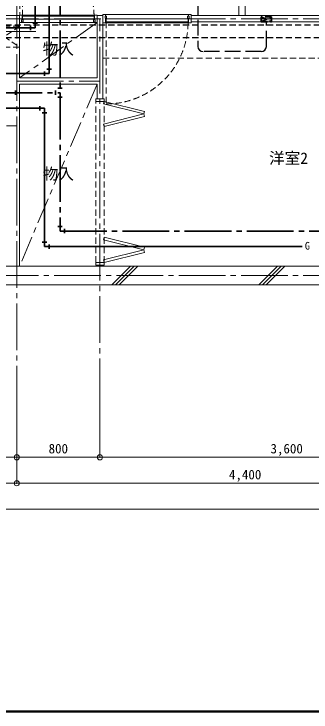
# Model space of a CAD drawing. Units: millimetres at full size, sheet at 1:50. Extents: x -9674 to 9699, y -6794 to 6791.
# Drawn here: x 1960 to 4822, y -6794 to -76 of the extents above; entities that cross this region are included whole.
import ezdxf
from ezdxf.enums import TextEntityAlignment as Align

# ---------------------------------------------------------------- set-up
doc = ezdxf.new("R2010")
doc.units = ezdxf.units.MM
doc.header["$LTSCALE"] = 50
doc.header["$PDMODE"] = 32
doc.header["$PDSIZE"] = 50
for name, pattern in [('CHAIN1', [8, 5, -1, 1, -1]), ('CHAIN2', [12, 9, -1, 1, -1]), ('DASHED1', [1.8, 1.2, -0.6]), ('DASHED3', [4, 3, -1])]:
    doc.linetypes.add(name, pattern=pattern)
for name, color, linetype, lineweight in [('0-0_図面枠', 7, 'Continuous', 9), ('1-0_芯', 134, 'CHAIN2', 9), ('1-1_躯体', 134, 'Continuous', 9), ('1-2_間仕切', 134, 'Continuous', 9), ('1-3_建具', 134, 'Continuous', 9), ('1-5_設備', 134, 'Continuous', 9), ('1-7_その他', 134, 'DASHED1', 9), ('1-8_ハッチ', 134, 'Continuous', 9), ('1-A_文字', 134, 'Continuous', 9), ('1-B_寸法', 134, 'Continuous', 9), ('1-C_梁', 134, 'DASHED1', 9), ('2-2', 5, 'DASHED3', 25), ('2-3_建具', 4, 'Continuous', 35), ('2-9_金物', 1, 'CHAIN2', 35), ('2-A_文字', 6, 'Continuous', 35), ('2-C', 2, 'DASHED1', 25)]:
    doc.layers.add(name, color=color, linetype=linetype, lineweight=lineweight)
doc.styles.add('ＭＳ ゴシック', font='')
doc.styles.get('ＭＳ ゴシック').set_extended_font_data('MS Gothic')

msp = doc.modelspace()

# ---------------------------------------------------------------- linework, layer by layer
at = {"layer": '0-0_図面枠'}
for p, q in [((-9663.35, -6783.35), (9688.35, -6783.35)), ((-9673.92, -6793.93), (9698.92, -6793.93)), ((-9672.16, -6792.16), (9697.16, -6792.16)), ((-9670.4, -6790.4), (9695.4, -6790.4)), ((9693.64, -6788.64), (-9668.64, -6788.64)), ((-9666.87, -6786.88), (9691.87, -6786.88)), ((-9665.11, -6785.11), (9690.11, -6785.11))]:
    msp.add_line(p, q, dxfattribs=at)
at = {"layer": '1-0_芯'}
for p, q in [((1987.5, 4337.68), (1987.5, -3842.32)), ((-8452.5, -122.32), (8157.5, -122.32)), ((2787.5, -3842.32), (2787.5, -122.32)), ((1987.5, -722.32), (2787.5, -722.32)), ((87.5, -1152.32), (1987.5, -1152.32)), ((-8452.5, -2592.32), (8157.5, -2592.32))]:
    msp.add_line(p, q, dxfattribs=at)
at = {"layer": '1-1_躯体'}
for p, q in [((6047.5, -2502.32), (-6652.5, -2502.32)), ((6047.5, -2682.32), (-6652.5, -2682.32))]:
    msp.add_line(p, q, dxfattribs=at)
at = {"layer": '1-2_間仕切'}
for p, q in [((2013.5, -92.32), (187.5, -92.32)), ((2817.5, -92.32), (2761.5, -92.32)), ((5192.5, -92.32), (3667.5, -92.32)), ((2013.5, -157.32), (2013.5, -692.32)), ((2817.5, -153.32), (2817.5, -892.32)), ((5192.5, -153.32), (3667.5, -153.32)), ((2013.5, -752.32), (2761.5, -752.32)), ((2013.5, -752.32), (2013.5, -2502.32)), ((2761.5, -892.32), (2761.5, -752.32)), ((2761.5, -2502.32), (2761.5, -2492.32)), ((2817.5, -2492.32), (2817.5, -2502.32))]:
    msp.add_line(p, q, dxfattribs=at)
msp.add_lwpolyline([(2013.5, -692.32), (2761.5, -692.32), (2761.5, -152.32)], dxfattribs=at)
at = {"layer": '1-3_建具', "linetype": 'DASHED1'}
for p, q in [((2043.5, -97.32), (2043.5, 590.68)), ((2847.5, -152.32), (2847.5, -942.32)), ((2750, -2467.32), (2750, -917.32)), ((2830, -2467.32), (2830, -917.32))]:
    msp.add_line(p, q, dxfattribs=at)
at = {"layer": '1-3_建具'}
for p, q in [((2038.5, -87.32), (2013.5, -87.32)), ((2033.5, -132.32), (2033.5, -152.32)), ((2033.5, -132.32), (2048.5, -132.32)), ((2038.5, -132.32), (2038.5, -87.32)), ((2736.5, -87.32), (2038.5, -87.32)), ((2043.5, -97.32), (2043.5, -127.32)), ((2043.5, -97.32), (2731.5, -97.32)), ((2731.5, -127.32), (2043.5, -127.32)), ((2048.5, -132.32), (2048.5, -152.32)), ((2726.5, -132.32), (2726.5, -152.32)), ((2741.5, -132.32), (2726.5, -132.32)), ((2731.5, -97.32), (2731.5, -127.32)), ((2736.5, -87.32), (2761.5, -87.32)), ((2736.5, -132.32), (2736.5, -87.32)), ((2741.5, -132.32), (2741.5, -152.32)), ((2817.5, -162.32), (2817.5, -82.32)), ((2817.5, -82.32), (2842.5, -82.32)), ((2852.5, -97.32), (2837.5, -97.32)), ((2837.5, -97.32), (2837.5, -117.32)), ((2837.5, -117.32), (2852.5, -117.32)), ((2842.5, -97.32), (2842.5, -82.32)), ((3642.5, -82.32), (2842.5, -82.32)), ((2847.5, -122.32), (2847.5, -152.32)), ((3637.5, -122.32), (2847.5, -122.32)), ((2852.5, -117.32), (2852.5, -97.32)), ((3632.5, -117.32), (3632.5, -97.32)), ((3647.5, -97.32), (3632.5, -97.32)), ((3647.5, -117.32), (3632.5, -117.32)), ((3637.5, -152.32), (3637.5, -122.32)), ((3642.5, -82.32), (3667.5, -82.32)), ((3642.5, -97.32), (3642.5, -82.32)), ((3642.5, -117.32), (3642.5, -162.32)), ((3647.5, -117.32), (3647.5, -97.32)), ((2033.5, -152.32), (2048.5, -152.32)), ((2038.5, -157.32), (2038.5, -152.32)), ((2038.5, -157.32), (2736.5, -157.32)), ((2741.5, -152.32), (2726.5, -152.32)), ((2736.5, -157.32), (2736.5, -152.32)), ((2817.5, -162.32), (2842.5, -162.32)), ((2847.5, -152.32), (3637.5, -152.32)), ((2750, -892.32), (2750, -917.32)), ((2830, -892.32), (2750, -892.32)), ((2830, -917.32), (2750, -917.32)), ((2823.94, -941.57), (2830, -917.32)), ((2830, -892.32), (2830, -917.32)), ((2823.94, -1135.6), (3211.99, -1038.58)), ((3218.06, -1062.84), (2830, -1159.85)), ((3211.99, -1038.58), (3218.06, -1062.84)), ((2823.94, -1135.6), (2830, -1159.85)), ((2823.94, -2249.03), (2830, -2224.78)), ((2823.94, -2249.03), (3211.99, -2346.05)), ((3218.06, -2321.79), (2830, -2224.78)), ((3211.99, -2346.05), (3218.06, -2321.79)), ((2823.94, -2443.06), (2830, -2467.32)), ((2830, -2467.32), (2830, -2492.32)), ((2830, -2492.32), (2750, -2492.32))]:
    msp.add_line(p, q, dxfattribs=at)
for points in [[(2038.5, -157.32), (2013.5, -157.32), (2013.5, -87.32)], [(2736.5, -157.32), (2761.5, -157.32), (2761.5, -87.32)], [(2842.5, -117.32), (2842.5, -162.32), (3642.5, -162.32)], [(3642.5, -162.32), (3667.5, -162.32), (3667.5, -82.32)], [(2823.94, -941.57), (3211.99, -1038.58), (3218.06, -1014.33), (2830, -917.32)], [(2823.94, -2443.06), (3211.99, -2346.05), (3218.06, -2370.3), (2830, -2467.32)], [(2830, -2467.32), (2750, -2467.32), (2750, -2492.32)]]:
    msp.add_lwpolyline(points, dxfattribs=at)
at = {"layer": '1-3_建具', "linetype": 'DASHED1'}
for centre, radius, start, end in [((2043.5, -97.32), 688, 0, 90), ((2847.5, -152.32), 790, 270, 0)]:
    msp.add_arc(centre, radius, start, end, dxfattribs=at)
at = {"layer": '1-5_設備'}
for p, q in [((4127.5, 1367.68), (4127.5, -92.32)), ((4187.5, 1367.68), (4187.5, -92.32))]:
    msp.add_line(p, q, dxfattribs=at)
at = {"layer": '1-7_その他'}
for p, q in [((2013.5, -194.72), (1717.5, -194.72)), ((1717.5, -194.72), (2013.5, -394.72)), ((2013.5, -194.72), (1717.5, -394.72)), ((2013.5, -394.72), (1717.5, -394.72))]:
    msp.add_line(p, q, dxfattribs=at)
at = {"layer": '1-7_その他', "linetype": 'CHAIN1'}
for p, q in [((2761.5, -157.32), (2013.5, -692.32)), ((2761.5, -752.32), (2013.5, -2502.32))]:
    msp.add_line(p, q, dxfattribs=at)
at = {"layer": '1-8_ハッチ'}
for p, q in [((2904.18, -2682.32), (3084.18, -2502.32)), ((2939.54, -2682.32), (3119.54, -2502.32)), ((2974.89, -2682.32), (3154.89, -2502.32)), ((4318.4, -2682.32), (4498.4, -2502.32)), ((4353.75, -2682.32), (4533.75, -2502.32)), ((4389.11, -2682.32), (4569.11, -2502.32))]:
    msp.add_line(p, q, dxfattribs=at)
at = {"layer": '1-A_文字'}
msp.add_line((1877.47, -244.9), (2170.33, -244.9), dxfattribs=at)
at = {"layer": '1-B_寸法'}
for p, q in [((1987.5, -3842.32), (1987.5, -4592.32)), ((2787.5, -3842.32), (2787.5, -4342.32)), ((87.5, -4342.32), (1987.5, -4342.32)), ((1987.5, -4342.32), (2787.5, -4342.32)), ((2787.5, -4342.32), (6387.5, -4342.32)), ((-2512.5, -4592.32), (1987.5, -4592.32)), ((1987.5, -4592.32), (6387.5, -4592.32)), ((-6712.5, -4842.32), (6387.5, -4842.32))]:
    msp.add_line(p, q, dxfattribs=at)
for p in [(1987.5, -4342.32), (2787.5, -4342.32), (1987.5, -4592.32)]:
    msp.add_point(p, dxfattribs=at)
at = {"layer": '1-C_梁'}
for p, q in [((2017.5, 752.68), (2017.5, -87.32)), ((2817.5, -502.32), (6046.93, -502.32))]:
    msp.add_line(p, q, dxfattribs=at)
at = {"layer": '2-2'}
for p, q in [((3732.09, 866.14), (3732.09, -387.6)), ((4391.35, -387.6), (4391.35, -153.32)), ((4341.35, -437.6), (3782.09, -437.6))]:
    msp.add_line(p, q, dxfattribs=at)
at = {"layer": '2-2', "color": 4, "linetype": 'DASHED1', "lineweight": 35}
for p, q in [((4341.35, -153.32), (4441.35, -103.32)), ((4341.35, -103.32), (4441.35, -153.32)), ((4441.35, -103.32), (4341.35, -103.32)), ((4341.35, -103.32), (4341.35, -153.32)), ((4441.35, -103.32), (4441.35, -153.32)), ((4341.35, -153.32), (4441.35, -153.32))]:
    msp.add_line(p, q, dxfattribs=at)
at = {"layer": '2-2', "linetype": 'Continuous'}
for centre, start, end in [((3782.09, -387.6), 180, 270), ((4341.35, -387.6), 270, 0)]:
    msp.add_arc(centre, 50, start, end, dxfattribs=at)
at = {"layer": '2-2', "color": 150}
msp.add_solid([(4341.35, -103.32), (4441.35, -103.32), (4341.35, -153.32), (4441.35, -153.32)], dxfattribs=at)
at = {"layer": '2-3_建具'}
for p, q in [((2164.31, -210.23), (2164.31, 239.56)), ((2120.02, -231.83), (2120.02, -188.63)), ((2185.91, -165.93), (2142.71, -165.93)), ((2164.31, -210.23), (1523.02, -210.23)), ((875.3, -983.48), (2254.08, -983.48)), ((2209.78, -961.88), (2209.78, -1005.08)), ((2254.08, -983.48), (2254.08, -2315.44)), ((2232.48, -1027.77), (2275.68, -1027.77)), ((2232.48, -2271.14), (2275.68, -2271.14)), ((2254.08, -2315.44), (4736.95, -2315.44)), ((2298.37, -2337.04), (2298.37, -2293.84))]:
    msp.add_line(p, q, dxfattribs=at)
at = {"layer": '2-9_金物'}
for p, q in [((2404.08, 964.57), (2404.08, -2165.44)), ((2382.48, -789.18), (2425.68, -789.18)), ((-617.43, -833.48), (2404.08, -833.48)), ((1974.48, -811.88), (1974.48, -855.08)), ((2359.78, -811.88), (2359.78, -855.08)), ((2382.48, -877.77), (2425.68, -877.77)), ((2382.48, -2121.14), (2425.68, -2121.14)), ((2448.37, -2187.04), (2448.37, -2143.84)), ((2404.08, -2165.44), (6594.78, -2165.44))]:
    msp.add_line(p, q, dxfattribs=at)
at = {"layer": '2-A_文字'}
for p, q in [((2298.97, -650.46), (2298.97, 286.9)), ((2298.97, -650.46), (1476.05, -650.46)), ((2254.68, -672.06), (2254.68, -628.86)), ((2320.57, -606.17), (2277.37, -606.17))]:
    msp.add_line(p, q, dxfattribs=at)
at = {"layer": '2-C'}
for p, q in [((6437.5, -184.32), (1067.78, -184.32)), ((6437.5, -304.32), (1067.78, -304.32))]:
    msp.add_line(p, q, dxfattribs=at)

# ---------------------------------------------------------------- texts
at = {"layer": '1-A_文字', "style": 'ＭＳ ゴシック'}
for s, p in [('物入', (2237.5, -499.82)), ('洋室2', (4417.47, -1551.59)), ('物入', (2237.5, -1702.32))]:
    msp.add_text(s, height=110, dxfattribs=at).set_placement(p, align=Align.BOTTOM_LEFT)
at = {"layer": '1-B_寸法', "style": 'ＭＳ ゴシック'}
for s, p in [('800', (2293.75, -4332.32)), ('3,600', (4431.25, -4332.32)), ('4,400', (4031.25, -4582.32))]:
    msp.add_text(s, height=91.64, dxfattribs=at).set_placement(p, align=Align.BOTTOM_LEFT)
at = {"layer": '2-3_建具', "color": 7, "style": 'ＭＳ ゴシック'}
msp.add_text('G', height=73.31, dxfattribs=at).set_placement((4761.95, -2365.44), align=Align.BOTTOM_LEFT)

doc.saveas('drawing.dxf')
